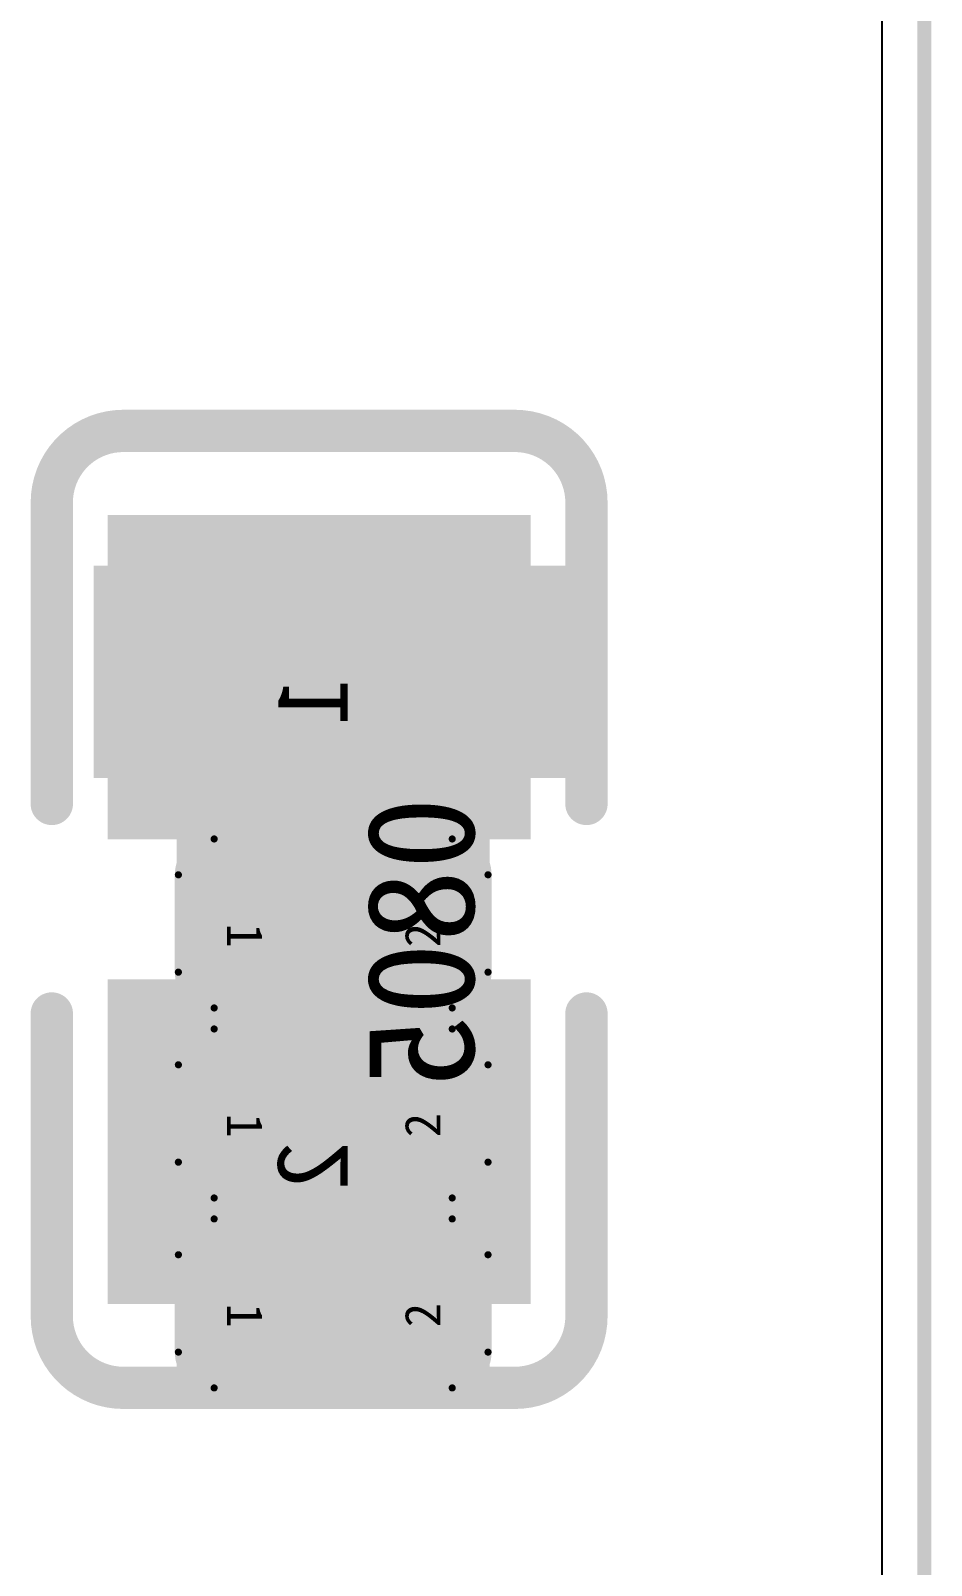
# Model space of a CAD drawing. Header units: millimetres. Extents: x 7.33 to 10.08, y 7.01 to 8.78.
# Drawn here: x 9.949 to 10.075, y 7.9723 to 8.187 of the extents above; entities that cross this region are included whole.
import ezdxf

# ---------------------------------------------------------------- set-up
doc = ezdxf.new("R2010")
doc.units = ezdxf.units.MM
doc.header["$MEASUREMENT"] = 0
for name, color, linetype in [('BottomLayer', 5, 'Continuous'), ('BottomOverlay', 54, 'Continuous'), ('BottomPaste', 16, 'Continuous'), ('BottomSolder', 6, 'Continuous'), ('KeepOutLayer', 6, 'Continuous'), ('Mechanical20', 56, 'Continuous'), ('Mechanical5', 56, 'Continuous'), ('MidLayer5', 130, 'Continuous'), ('MidLayer6', 216, 'Continuous'), ('TopLayer', 1, 'Continuous'), ('TopOverlay', 2, 'Continuous'), ('TopPaste', 8, 'Continuous'), ('TopSolder', 216, 'Continuous')]:
    doc.layers.add(name, color=color, linetype=linetype)

# ---------------------------------------------------------------- blocks, each defined once
blk = doc.blocks.new('C0805_B_510')
at = {"layer": 'BottomLayer'}
for points in [[(-0.05118, 0.02559), (-0.05118, -0.02559), (-0.01378, 0.02559), (-0.01378, -0.02559)], [(0.01378, 0.02559), (0.01378, -0.02559), (0.05118, 0.02559), (0.05118, -0.02559)]]:
    blk.add_solid(points, dxfattribs=at)
at = {"layer": 'BottomOverlay', "const_width": 0.00591}
for points in [[(-0.06693, 0.0274, -0.414214), (-0.05693, 0.0374)], [(0.05693, 0.0374, -0.414214), (0.06693, 0.0274)], [(-0.05693, -0.0374, -0.414214), (-0.06693, -0.0274)], [(0.06693, -0.0274, -0.414214), (0.05693, -0.0374)]]:
    blk.add_lwpolyline(points, format="xyb", dxfattribs=at)
for points in [[(-0.05693, 0.0374), (-0.01475, 0.0374)], [(0.01456, 0.0374), (0.05693, 0.0374)], [(-0.06693, 0.0274), (-0.06693, -0.0274)], [(0.06693, 0.0274), (0.06693, -0.0274)], [(-0.05693, -0.0374), (-0.01475, -0.0374)], [(0.01456, -0.0374), (0.05693, -0.0374)]]:
    blk.add_lwpolyline(points, dxfattribs=at)
at = {"layer": 'BottomOverlay', "const_width": 0.00296}
for points in [[(-0.05841, 0.0374, 1), (-0.05545, 0.0374, 1)], [(-0.05841, 0.0374, 1), (-0.05545, 0.0374, 1)], [(-0.01623, 0.0374, 1), (-0.01327, 0.0374, 1)], [(0.01308, 0.0374, 1), (0.01604, 0.0374, 1)], [(0.05545, 0.0374, 1), (0.05841, 0.0374, 1)], [(0.05545, 0.0374, 1), (0.05841, 0.0374, 1)], [(-0.06841, 0.0274, 1), (-0.06545, 0.0274, 1)], [(-0.06841, 0.0274, 1), (-0.06545, 0.0274, 1)], [(0.06545, 0.0274, 1), (0.06841, 0.0274, 1)], [(0.06545, 0.0274, 1), (0.06841, 0.0274, 1)], [(-0.06841, -0.0274, 1), (-0.06545, -0.0274, 1)], [(-0.06841, -0.0274, 1), (-0.06545, -0.0274, 1)], [(0.06545, -0.0274, 1), (0.06841, -0.0274, 1)], [(0.06545, -0.0274, 1), (0.06841, -0.0274, 1)], [(-0.05841, -0.0374, 1), (-0.05545, -0.0374, 1)], [(-0.05841, -0.0374, 1), (-0.05545, -0.0374, 1)], [(-0.01623, -0.0374, 1), (-0.01327, -0.0374, 1)], [(0.01308, -0.0374, 1), (0.01604, -0.0374, 1)], [(0.05545, -0.0374, 1), (0.05841, -0.0374, 1)], [(0.05545, -0.0374, 1), (0.05841, -0.0374, 1)]]:
    blk.add_lwpolyline(points, format="xyb", close=True, dxfattribs=at)
at = {"layer": 'BottomPaste'}
for points in [[(-0.05118, 0.02559), (-0.05118, -0.02559), (-0.01378, 0.02559), (-0.01378, -0.02559)], [(0.01378, 0.02559), (0.01378, -0.02559), (0.05118, 0.02559), (0.05118, -0.02559)]]:
    blk.add_solid(points, dxfattribs=at)
at = {"layer": 'BottomSolder'}
for points in [[(-0.05518, 0.02959), (-0.05518, -0.02959), (-0.00978, 0.02959), (-0.00978, -0.02959)], [(0.00978, 0.02959), (0.00978, -0.02959), (0.05518, 0.02959), (0.05518, -0.02959)]]:
    blk.add_solid(points, dxfattribs=at)
at = {"layer": 'Mechanical20', "text_generation_flag": 2}
for s, p in [('1', (-0.03248, 0.004)), ('2', (0.03248, 0.004))]:
    blk.add_text(s, height=0.01, rotation=180, dxfattribs=at).set_placement(p)
blk = doc.blocks.new('C0402_BGA_532')
at = {"layer": 'TopLayer'}
for points in [[(-0.00767, 0.01083), (-0.02933, 0.01083), (-0.00767, -0.01083), (-0.02933, -0.01083)], [(0.02933, 0.01083), (0.00767, 0.01083), (0.02933, -0.01083), (0.00767, -0.01083)]]:
    blk.add_solid(points, dxfattribs=at)
at = {"layer": 'TopOverlay', "const_width": 0.005}
for points in [[(0.02, 0.0175), (-0.02, 0.0175)], [(0.02, -0.0175), (-0.02, -0.0175)]]:
    blk.add_lwpolyline(points, dxfattribs=at)
at = {"layer": 'TopOverlay', "const_width": 0.0025}
for points in [[(-0.02125, 0.0175, 1), (-0.01875, 0.0175, 1)], [(0.01875, 0.0175, 1), (0.02125, 0.0175, 1)], [(-0.02125, -0.0175, 1), (-0.01875, -0.0175, 1)], [(0.01875, -0.0175, 1), (0.02125, -0.0175, 1)]]:
    blk.add_lwpolyline(points, format="xyb", close=True, dxfattribs=at)
at = {"layer": 'TopPaste'}
for points in [[(-0.00767, 0.01083), (-0.02933, 0.01083), (-0.00767, -0.01083), (-0.02933, -0.01083)], [(0.02933, 0.01083), (0.00767, 0.01083), (0.02933, -0.01083), (0.00767, -0.01083)]]:
    blk.add_solid(points, dxfattribs=at)
at = {"layer": 'TopSolder'}
for points in [[(-0.00367, 0.01483), (-0.03333, 0.01483), (-0.00367, -0.01483), (-0.03333, -0.01483)], [(0.03333, 0.01483), (0.00367, 0.01483), (0.03333, -0.01483), (0.00367, -0.01483)]]:
    blk.add_solid(points, dxfattribs=at)
blk = doc.blocks.new('C0201_533')
at = {"layer": 'TopLayer'}
for points in [[(-0.01792, -0.00787), (-0.00375, -0.00787), (-0.01792, 0.00788), (-0.00375, 0.00788)], [(0.00374, -0.00787), (0.01791, -0.00787), (0.00374, 0.00788), (0.01791, 0.00788)]]:
    blk.add_solid(points, dxfattribs=at)
at = {"layer": 'TopOverlay', "const_width": 0.001}
for points in [[(-0.02166, 0.00681, -0.414178), (-0.01666, 0.01182)], [(0.01665, 0.01182, -0.414132), (0.02166, 0.00681)], [(-0.01666, -0.01182, -0.414249), (-0.02166, -0.00681)], [(0.02166, -0.00681, -0.414214), (0.01665, -0.01182)]]:
    blk.add_lwpolyline(points, format="xyb", dxfattribs=at)
for points in [[(-0.01666, 0.01182), (0.01665, 0.01182)], [(-0.02166, -0.00681), (-0.02166, 0.00681)], [(0.02166, -0.00681), (0.02166, 0.00681)], [(-0.01666, -0.01182), (0.01665, -0.01182)]]:
    blk.add_lwpolyline(points, dxfattribs=at)
at = {"layer": 'TopOverlay', "const_width": 0.0005}
for points in [[(-0.01691, 0.01182, 1), (-0.01641, 0.01182, 1)], [(-0.01691, 0.01182, 1), (-0.01641, 0.01182, 1)], [(0.0164, 0.01182, 1), (0.0169, 0.01182, 1)], [(0.0164, 0.01182, 1), (0.0169, 0.01182, 1)], [(-0.02191, 0.00681, 1), (-0.02141, 0.00681, 1)], [(-0.02191, 0.00681, 1), (-0.02141, 0.00681, 1)], [(0.02141, 0.00681, 1), (0.02191, 0.00681, 1)], [(0.02141, 0.00681, 1), (0.02191, 0.00681, 1)], [(-0.02191, -0.00681, 1), (-0.02141, -0.00681, 1)], [(-0.02191, -0.00681, 1), (-0.02141, -0.00681, 1)], [(0.02141, -0.00681, 1), (0.02191, -0.00681, 1)], [(0.02141, -0.00681, 1), (0.02191, -0.00681, 1)], [(-0.01691, -0.01182, 1), (-0.01641, -0.01182, 1)], [(-0.01691, -0.01182, 1), (-0.01641, -0.01182, 1)], [(0.0164, -0.01182, 1), (0.0169, -0.01182, 1)], [(0.0164, -0.01182, 1), (0.0169, -0.01182, 1)]]:
    blk.add_lwpolyline(points, format="xyb", close=True, dxfattribs=at)
at = {"layer": 'TopPaste'}
for points in [[(-0.01792, -0.00787), (-0.00375, -0.00787), (-0.01792, 0.00788), (-0.00375, 0.00788)], [(0.00374, -0.00787), (0.01791, -0.00787), (0.00374, 0.00788), (0.01791, 0.00788)]]:
    blk.add_solid(points, dxfattribs=at)
at = {"layer": 'TopSolder'}
for points in [[(-0.02192, -0.01187), (0.00025, -0.01187), (-0.02192, 0.01188), (0.00025, 0.01188)], [(-0.00026, -0.01187), (0.02191, -0.01187), (-0.00026, 0.01188), (0.02191, 0.01188)]]:
    blk.add_solid(points, dxfattribs=at)
at = {"layer": 'Mechanical20'}
for s, rotation, p in [('1', 270, (-0.01484, 0)), ('2', 90, (0.015, -0.00333))]:
    blk.add_text(s, height=0.005, rotation=rotation, dxfattribs=at).set_placement(p)
blk = doc.blocks.new('C0201_535')
at = {"layer": 'TopLayer'}
for points in [[(-0.01792, -0.00787), (-0.00375, -0.00787), (-0.01792, 0.00788), (-0.00375, 0.00788)], [(0.00374, -0.00787), (0.01791, -0.00787), (0.00374, 0.00788), (0.01791, 0.00788)]]:
    blk.add_solid(points, dxfattribs=at)
at = {"layer": 'TopOverlay', "const_width": 0.001}
for points in [[(-0.02166, 0.00681, -0.414178), (-0.01666, 0.01182)], [(0.01665, 0.01182, -0.414132), (0.02166, 0.00681)], [(-0.01666, -0.01182, -0.414249), (-0.02166, -0.00681)], [(0.02166, -0.00681, -0.414214), (0.01665, -0.01182)]]:
    blk.add_lwpolyline(points, format="xyb", dxfattribs=at)
for points in [[(-0.01666, 0.01182), (0.01665, 0.01182)], [(-0.02166, -0.00681), (-0.02166, 0.00681)], [(0.02166, -0.00681), (0.02166, 0.00681)], [(-0.01666, -0.01182), (0.01665, -0.01182)]]:
    blk.add_lwpolyline(points, dxfattribs=at)
at = {"layer": 'TopOverlay', "const_width": 0.0005}
for points in [[(-0.01691, 0.01182, 1), (-0.01641, 0.01182, 1)], [(-0.01691, 0.01182, 1), (-0.01641, 0.01182, 1)], [(0.0164, 0.01182, 1), (0.0169, 0.01182, 1)], [(0.0164, 0.01182, 1), (0.0169, 0.01182, 1)], [(-0.02191, 0.00681, 1), (-0.02141, 0.00681, 1)], [(-0.02191, 0.00681, 1), (-0.02141, 0.00681, 1)], [(0.02141, 0.00681, 1), (0.02191, 0.00681, 1)], [(0.02141, 0.00681, 1), (0.02191, 0.00681, 1)], [(-0.02191, -0.00681, 1), (-0.02141, -0.00681, 1)], [(-0.02191, -0.00681, 1), (-0.02141, -0.00681, 1)], [(0.02141, -0.00681, 1), (0.02191, -0.00681, 1)], [(0.02141, -0.00681, 1), (0.02191, -0.00681, 1)], [(-0.01691, -0.01182, 1), (-0.01641, -0.01182, 1)], [(-0.01691, -0.01182, 1), (-0.01641, -0.01182, 1)], [(0.0164, -0.01182, 1), (0.0169, -0.01182, 1)], [(0.0164, -0.01182, 1), (0.0169, -0.01182, 1)]]:
    blk.add_lwpolyline(points, format="xyb", close=True, dxfattribs=at)
at = {"layer": 'TopPaste'}
for points in [[(-0.01792, -0.00787), (-0.00375, -0.00787), (-0.01792, 0.00788), (-0.00375, 0.00788)], [(0.00374, -0.00787), (0.01791, -0.00787), (0.00374, 0.00788), (0.01791, 0.00788)]]:
    blk.add_solid(points, dxfattribs=at)
at = {"layer": 'TopSolder'}
for points in [[(-0.02192, -0.01187), (0.00025, -0.01187), (-0.02192, 0.01188), (0.00025, 0.01188)], [(-0.00026, -0.01187), (0.02191, -0.01187), (-0.00026, 0.01188), (0.02191, 0.01188)]]:
    blk.add_solid(points, dxfattribs=at)
at = {"layer": 'Mechanical20'}
for s, rotation, p in [('1', 270, (-0.01484, 0)), ('2', 90, (0.015, -0.00333))]:
    blk.add_text(s, height=0.005, rotation=rotation, dxfattribs=at).set_placement(p)
blk = doc.blocks.new('C0201_536')
at = {"layer": 'TopLayer'}
for points in [[(-0.01792, -0.00787), (-0.00375, -0.00787), (-0.01792, 0.00788), (-0.00375, 0.00788)], [(0.00374, -0.00787), (0.01791, -0.00787), (0.00374, 0.00788), (0.01791, 0.00788)]]:
    blk.add_solid(points, dxfattribs=at)
at = {"layer": 'TopOverlay', "const_width": 0.001}
for points in [[(-0.02166, 0.00681, -0.414178), (-0.01666, 0.01182)], [(0.01665, 0.01182, -0.414132), (0.02166, 0.00681)], [(-0.01666, -0.01182, -0.414249), (-0.02166, -0.00681)], [(0.02166, -0.00681, -0.414214), (0.01665, -0.01182)]]:
    blk.add_lwpolyline(points, format="xyb", dxfattribs=at)
for points in [[(-0.01666, 0.01182), (0.01665, 0.01182)], [(-0.02166, -0.00681), (-0.02166, 0.00681)], [(0.02166, -0.00681), (0.02166, 0.00681)], [(-0.01666, -0.01182), (0.01665, -0.01182)]]:
    blk.add_lwpolyline(points, dxfattribs=at)
at = {"layer": 'TopOverlay', "const_width": 0.0005}
for points in [[(-0.01691, 0.01182, 1), (-0.01641, 0.01182, 1)], [(-0.01691, 0.01182, 1), (-0.01641, 0.01182, 1)], [(0.0164, 0.01182, 1), (0.0169, 0.01182, 1)], [(0.0164, 0.01182, 1), (0.0169, 0.01182, 1)], [(-0.02191, 0.00681, 1), (-0.02141, 0.00681, 1)], [(-0.02191, 0.00681, 1), (-0.02141, 0.00681, 1)], [(0.02141, 0.00681, 1), (0.02191, 0.00681, 1)], [(0.02141, 0.00681, 1), (0.02191, 0.00681, 1)], [(-0.02191, -0.00681, 1), (-0.02141, -0.00681, 1)], [(-0.02191, -0.00681, 1), (-0.02141, -0.00681, 1)], [(0.02141, -0.00681, 1), (0.02191, -0.00681, 1)], [(0.02141, -0.00681, 1), (0.02191, -0.00681, 1)], [(-0.01691, -0.01182, 1), (-0.01641, -0.01182, 1)], [(-0.01691, -0.01182, 1), (-0.01641, -0.01182, 1)], [(0.0164, -0.01182, 1), (0.0169, -0.01182, 1)], [(0.0164, -0.01182, 1), (0.0169, -0.01182, 1)]]:
    blk.add_lwpolyline(points, format="xyb", close=True, dxfattribs=at)
at = {"layer": 'TopPaste'}
for points in [[(-0.01792, -0.00787), (-0.00375, -0.00787), (-0.01792, 0.00788), (-0.00375, 0.00788)], [(0.00374, -0.00787), (0.01791, -0.00787), (0.00374, 0.00788), (0.01791, 0.00788)]]:
    blk.add_solid(points, dxfattribs=at)
at = {"layer": 'TopSolder'}
for points in [[(-0.02192, -0.01187), (0.00025, -0.01187), (-0.02192, 0.01188), (0.00025, 0.01188)], [(-0.00026, -0.01187), (0.02191, -0.01187), (-0.00026, 0.01188), (0.02191, 0.01188)]]:
    blk.add_solid(points, dxfattribs=at)
at = {"layer": 'Mechanical20'}
for s, rotation, p in [('1', 270, (-0.01484, 0)), ('2', 90, (0.015, -0.00333))]:
    blk.add_text(s, height=0.005, rotation=rotation, dxfattribs=at).set_placement(p)

msp = doc.modelspace()

# ---------------------------------------------------------------- linework, layer by layer
at = {"layer": 'KeepOutLayer', "const_width": 0.00197}
msp.add_lwpolyline([(10.07399, 7.877), (10.07399, 8.75889)], dxfattribs=at)
at = {"layer": 'MidLayer5'}
msp.add_line((10.06806, 8.75889), (10.06806, 7.88294), dxfattribs=at)
at = {"layer": 'MidLayer6'}
msp.add_line((10.06806, 8.75889), (10.06806, 7.88294), dxfattribs=at)

# ---------------------------------------------------------------- block references
for name, p, rotation in [('C0805_B_510', (9.98933, 8.06405), 270), ('C0402_BGA_532', (9.99113, 8.09728), 180)]:
    msp.add_blockref(name, p, dxfattribs=dict(rotation=rotation))
for name, p in [('C0201_533', (9.9913, 8.06208)), ('C0201_536', (9.9913, 8.0355)), ('C0201_535', (9.9913, 8.00893))]:
    msp.add_blockref(name, p)

# ---------------------------------------------------------------- texts
at = {"layer": 'Mechanical5', "text_generation_flag": 2}
msp.add_text('0805', height=0.015, rotation=90, dxfattribs=at).set_placement((10.01098, 8.0798))

doc.saveas('drawing.dxf')
